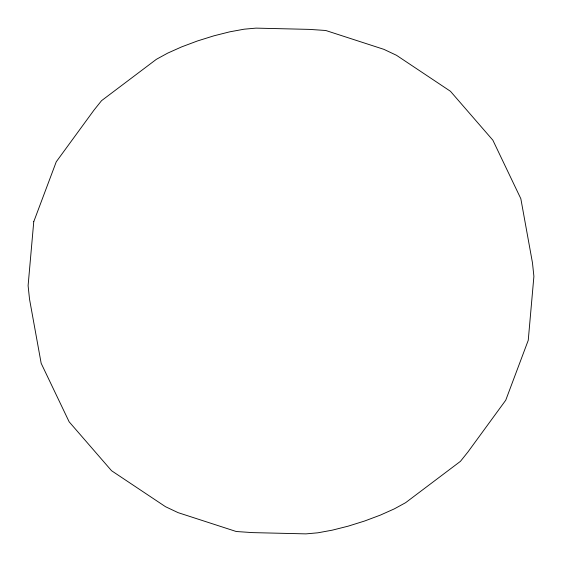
<?xml version="1.0" encoding="UTF-8"?>
<svg xmlns="http://www.w3.org/2000/svg" width="562" height="562" viewBox="0 0 562 562"><rect width="100%" height="100%" fill="white"/><g stroke="black" fill="none" stroke-linecap="round" stroke-linejoin="round"><path stroke-width="0.84" d="M33.755 221.695L28.1 285.651L29.533 299.195L41.166 363.312L69.14 421.816L111.55 470.724L165.509 506.706L178.119 512.656L236.258 531.512L252.738 532.621L305.974 533.872L317.839 532.811L332.226 530.177L348.166 526.158L364.562 521.03L380.298 515.136L394.306 508.877L405.623 502.681L460.44 461.339L467.921 452.003L505.744 400.214L528.245 340.305L533.9 276.349L532.467 262.805L520.833 198.688L492.86 140.184L450.45 91.276L396.491 55.294L383.881 49.344L325.742 30.488L309.262 29.379L256.026 28.128L244.161 29.189L229.774 31.823L213.834 35.842L197.438 40.97L181.702 46.864L167.694 53.123L156.376 59.319L101.56 100.661L94.079 109.997L56.256 161.786L33.755 221.695"/></g></svg>
